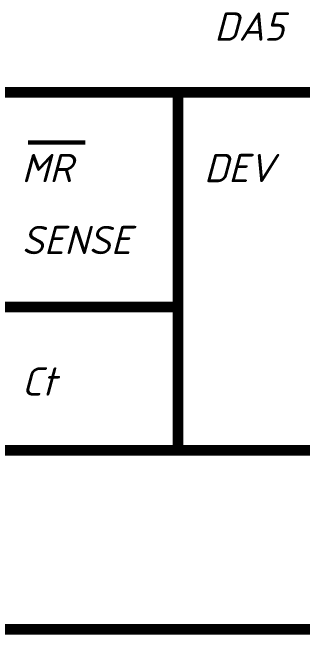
# Model space of a CAD drawing. Header units: inches. Extents: x 0 to 841, y 0 to 594.
# Drawn here: x 258.43 to 278.73, y 429.62 to 473.08 of the extents above; entities that cross this region are included whole.
import ezdxf

# ---------------------------------------------------------------- set-up
doc = ezdxf.new("R2010")
doc.units = ezdxf.units.IN
doc.layers.add('Sheet', color=255, linetype='Continuous')
doc.styles.get("Standard").update_dxf_attribs({"font": 'isocpeui.ttf'})

msp = doc.modelspace()

# ---------------------------------------------------------------- linework, layer by layer
at = {"layer": 'Sheet'}
for points in [[(292.513, 467.499, 0.749, 0.749, 0), (257.512, 467.499, 0.749, 0.749, 0)], [(270.01, 467.499, 0.749, 0.749, 0), (270.01, 442.49, 0.749, 0.749, 0)], [(259.511, 463.995, 0.3, 0.3, 0), (263.52, 463.995, 0.3, 0.3, 0)], [(232.517, 462.49, 0.749, 0.749, 0), (212.518, 462.49, 0.749, 0.749, 0), (212.518, 429.992, 0.749, 0.749, 0), (350.005, 429.992, 0.749, 0.749, 0)], [(257.512, 452.496, 0.749, 0.749, 0), (270.01, 452.496, 0.749, 0.749, 0)], [(257.512, 442.49, 0.749, 0.749, 0), (292.513, 442.49, 0.749, 0.749, 0)]]:
    msp.add_lwpolyline(points, format="xyseb", dxfattribs=at)

# ---------------------------------------------------------------- texts
for s, p in [('DA5', (272.548, 471.103)), ('MR', (259.073, 461.221)), ('DEV', (271.829, 461.221)), ('SENSE', (259.073, 456.191)), ('Ct', (259.073, 446.309))]:
    msp.add_text(s, height=1.9764, dxfattribs=at).set_placement(p)

doc.saveas('drawing.dxf')
